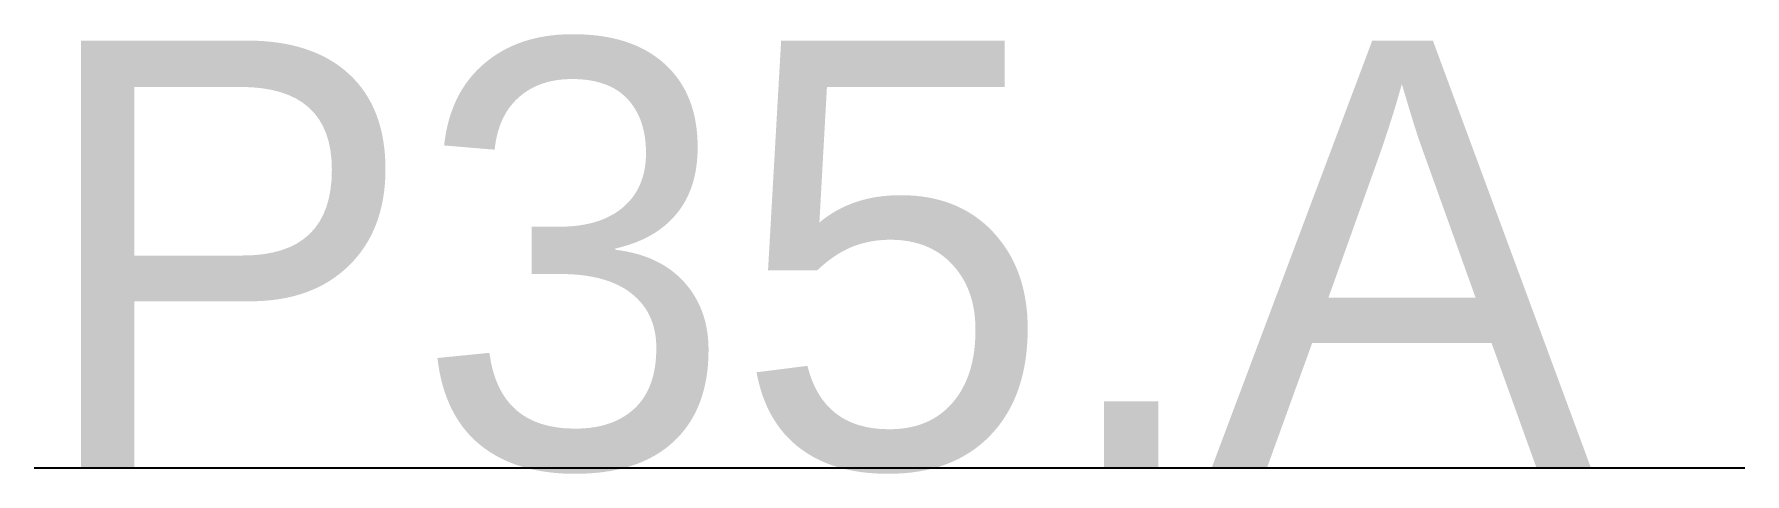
# Model space of a CAD drawing. Header units: metres. Extents: x 0 to 10, y 0 to 2.5.
import ezdxf

# ---------------------------------------------------------------- set-up
doc = ezdxf.new("R2010")
doc.units = ezdxf.units.M
doc.layers.add('NOMENCLATURA', color=7, linetype='Continuous')
doc.layers.add('Painéis', color=7, linetype='Continuous')

msp = doc.modelspace()

# ---------------------------------------------------------------- linework, layer by layer
at = {"layer": 'Painéis'}
msp.add_line((0, 0), (10, 0), dxfattribs=at)

# ---------------------------------------------------------------- texts
at = {"layer": 'NOMENCLATURA'}
msp.add_text('P35.A', height=2.5, dxfattribs=at).set_placement((0, 0))

doc.saveas('drawing.dxf')
